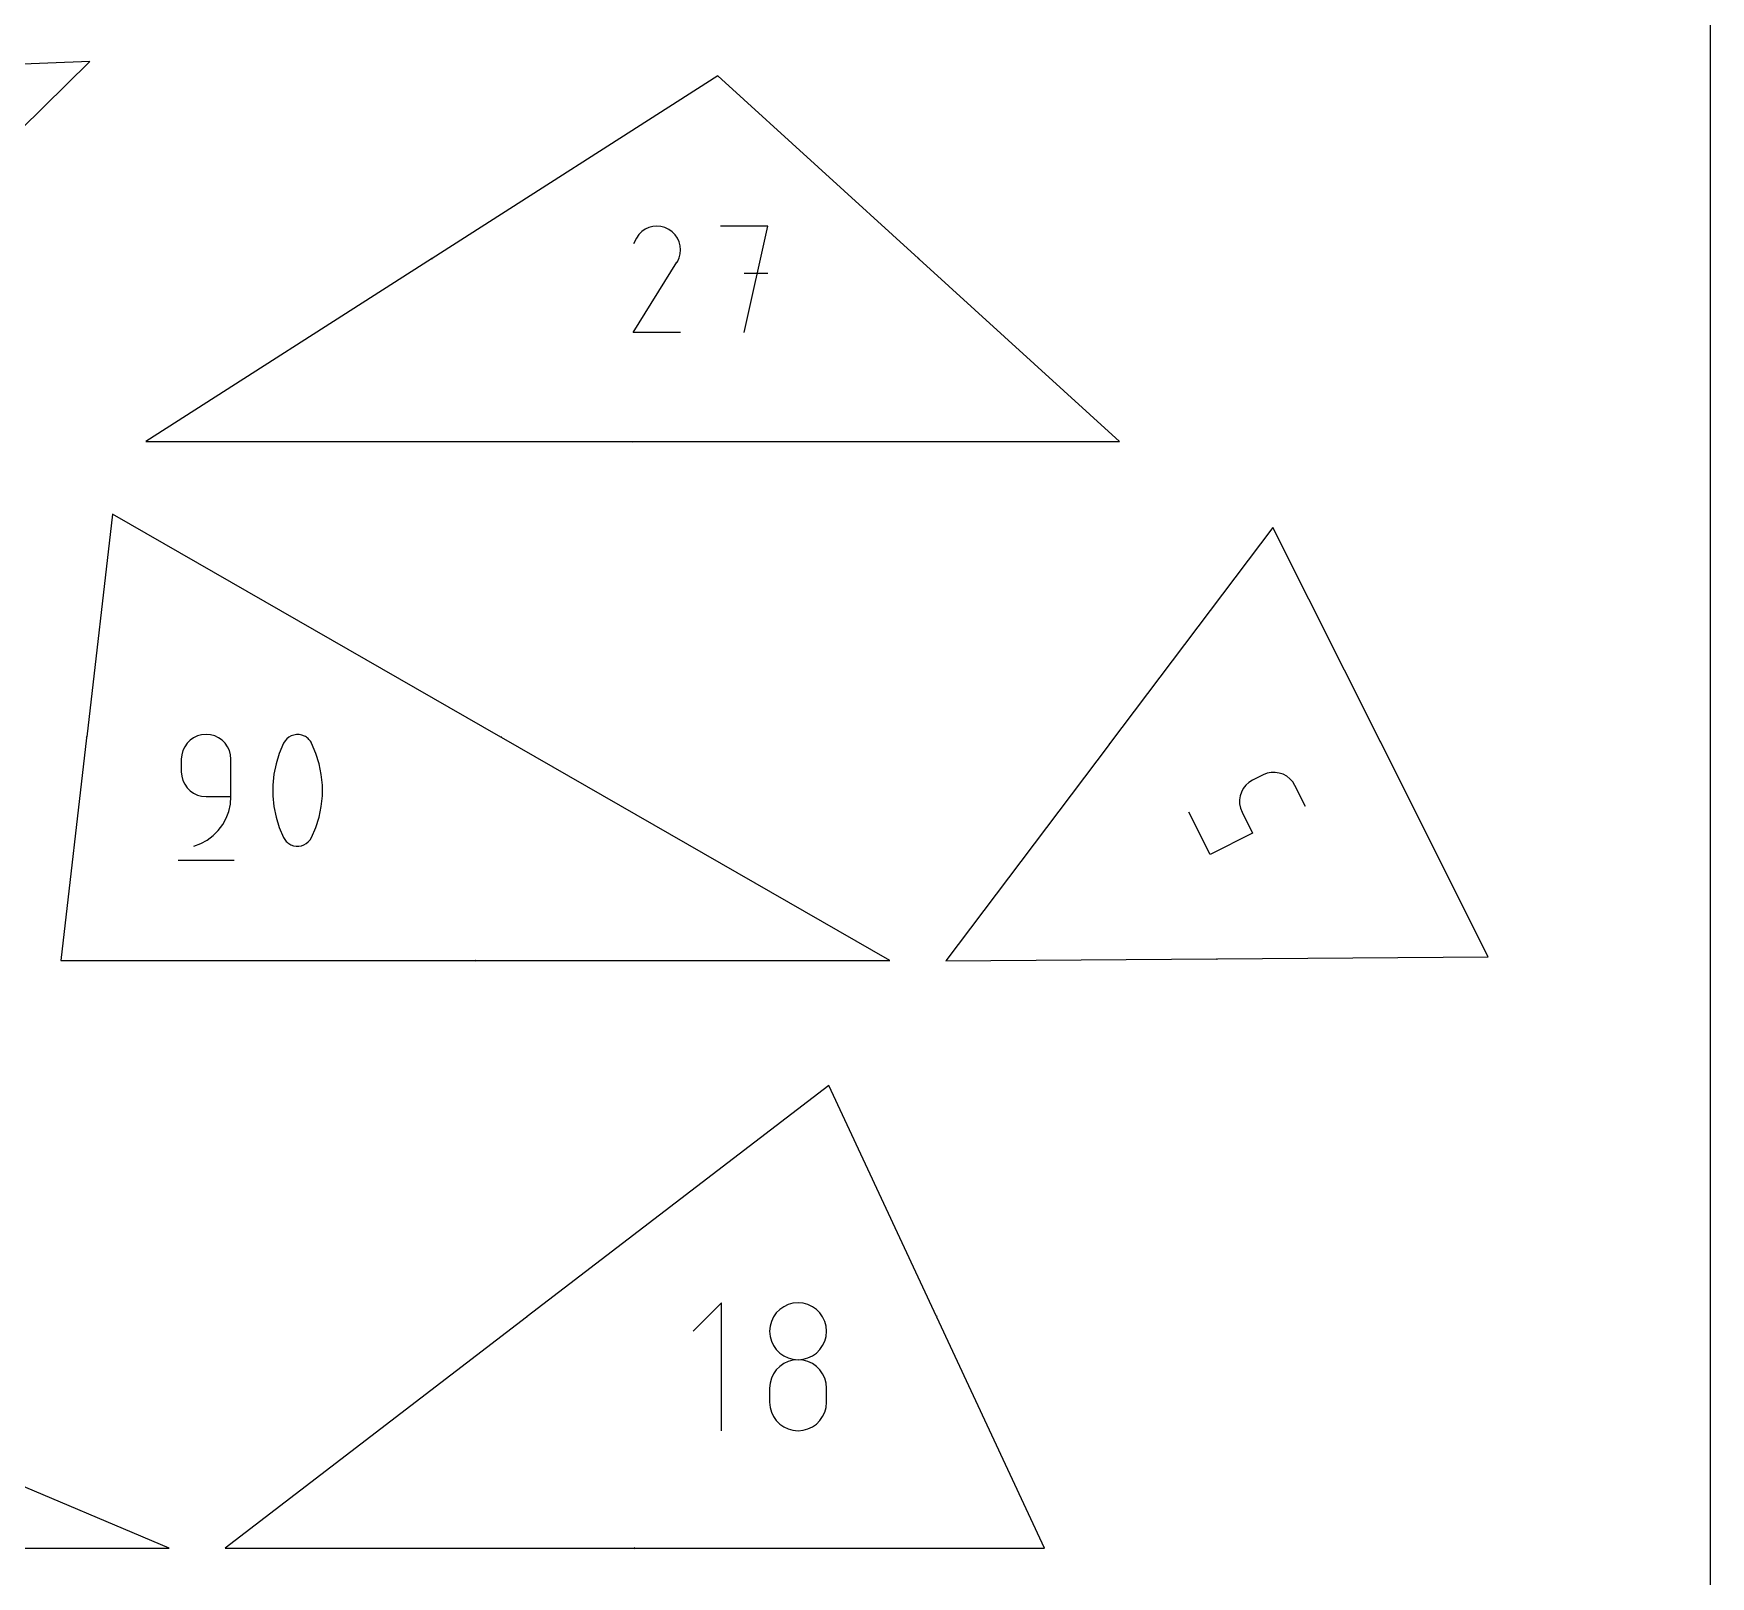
# Model space of a CAD drawing. Extents: x 0 to 200, y 0 to 297.
# Drawn here: x 104.9 to 200, y 134.1 to 221.6 of the extents above; entities that cross this region are included whole.
import ezdxf

# ---------------------------------------------------------------- set-up
doc = ezdxf.new("R2010")
doc.units = 0

msp = doc.modelspace()

# ---------------------------------------------------------------- linework, layer by layer
at = {"layer": 'annotation', "color": 1}
for p, q in [((139.248675, 210.209436), (139.109032, 210.011421)), ((139.416214, 210.374733), (139.248675, 210.209436)), ((139.606555, 210.505987), (139.416214, 210.374733)), ((139.814603, 210.601876), (139.606555, 210.505987)), ((140.035261, 210.661075), (139.814603, 210.601876)), ((140.263435, 210.682261), (140.035261, 210.661075)), ((140.494029, 210.66411), (140.263435, 210.682261)), ((140.721948, 210.605298), (140.494029, 210.66411)), ((140.942095, 210.504502), (140.721948, 210.605298)), ((141.138994, 210.364685), (140.942095, 210.504502)), ((140.942095, 210.504502), (140.942095, 210.504502)), ((141.303622, 210.196906), (141.138994, 210.364685)), ((141.434517, 210.006306), (141.303622, 210.196906)), ((146.55574, 210.682408), (143.872368, 210.682408)), ((145.214243, 204.648133), (146.55574, 210.682408)), ((139.109032, 210.011421), (138.933067, 209.673871)), ((141.530214, 209.798028), (141.434517, 210.006306)), ((141.58925, 209.577213), (141.530214, 209.798028)), ((141.61016, 209.349005), (141.58925, 209.577213)), ((141.591481, 209.118545), (141.61016, 209.349005)), ((127.504178, 208.841096), (127.499659, 208.838208)), ((127.508413, 208.829491), (127.504178, 208.841096)), ((127.50707, 208.836571), (127.504811, 208.835128)), ((127.507989, 208.843531), (127.512501, 208.846415)), ((127.51088, 208.839007), (127.507989, 208.843531)), ((127.513137, 208.840449), (127.51088, 208.839007)), ((127.513565, 208.840671), (127.513137, 208.840449)), ((127.514013, 208.840811), (127.513565, 208.840671)), ((127.514471, 208.840869), (127.514013, 208.840811)), ((127.514928, 208.840848), (127.514471, 208.840869)), ((127.514482, 208.83337), (127.516739, 208.834812)), ((127.515373, 208.840751), (127.514928, 208.840848)), ((127.515797, 208.840579), (127.515373, 208.840751)), ((127.516189, 208.840334), (127.515797, 208.840579)), ((127.516537, 208.84002), (127.516189, 208.840334)), ((127.516833, 208.839637), (127.516537, 208.84002)), ((127.516739, 208.834812), (127.51712, 208.835108)), ((127.516739, 208.834812), (127.516739, 208.834812)), ((127.517551, 208.838513), (127.516833, 208.839637)), ((127.516833, 208.839637), (127.516833, 208.839637)), ((127.51712, 208.835108), (127.517435, 208.835456)), ((127.517435, 208.835456), (127.517679, 208.835848)), ((127.517774, 208.838084), (127.517551, 208.838513)), ((127.517679, 208.835848), (127.517852, 208.836272)), ((127.517914, 208.837635), (127.517774, 208.838084)), ((127.517852, 208.836272), (127.51795, 208.836719)), ((127.517971, 208.837176), (127.517914, 208.837635)), ((127.51795, 208.836719), (127.517971, 208.837176)), ((138.929283, 204.648084), (141.405659, 208.634732)), ((141.405659, 208.634732), (141.408619, 208.638395)), ((141.405659, 208.634732), (141.405659, 208.634732)), ((141.408619, 208.638395), (141.411458, 208.642089)), ((141.411458, 208.642089), (141.414195, 208.645846)), ((141.414195, 208.645846), (141.416847, 208.649696)), ((141.416847, 208.649696), (141.419433, 208.653671)), ((141.419433, 208.653671), (141.421973, 208.657801)), ((141.421973, 208.657801), (141.424485, 208.662119)), ((141.424485, 208.662119), (141.426988, 208.666654)), ((141.426988, 208.666654), (141.4295, 208.671438)), ((141.4295, 208.671438), (141.531749, 208.890976)), ((141.4295, 208.671438), (141.4295, 208.671438)), ((141.531749, 208.890976), (141.591481, 209.118545)), ((155.098567, 208.837013), (155.103028, 208.832952)), ((155.100996, 208.838638), (155.100939, 208.838183)), ((155.100939, 208.838183), (155.100961, 208.837726)), ((155.100961, 208.837726), (155.101059, 208.837279)), ((155.10113, 208.83908), (155.100996, 208.838638)), ((155.101059, 208.837279), (155.101234, 208.836851)), ((155.101343, 208.8395), (155.10113, 208.83908)), ((155.101234, 208.836851), (155.101485, 208.836454)), ((155.101636, 208.839885), (155.101343, 208.8395)), ((155.101485, 208.836454), (155.101811, 208.836099)), ((155.104335, 208.842851), (155.101636, 208.839885)), ((155.101636, 208.839885), (155.101636, 208.839885)), ((155.101811, 208.836099), (155.101811, 208.836099)), ((155.101811, 208.836099), (155.102197, 208.835806)), ((155.102197, 208.835806), (155.102616, 208.835593)), ((155.102616, 208.835593), (155.103058, 208.835459)), ((155.103058, 208.835459), (155.103513, 208.835403)), ((155.103513, 208.835403), (155.103969, 208.835425)), ((155.103969, 208.835425), (155.104417, 208.835524)), ((155.104928, 208.843414), (155.104335, 208.842851)), ((155.106316, 208.841047), (155.104335, 208.842851)), ((155.104417, 208.835524), (155.104844, 208.835699)), ((155.104844, 208.835699), (155.105242, 208.835951)), ((155.105583, 208.843876), (155.104928, 208.843414)), ((155.105242, 208.835951), (155.105598, 208.836279)), ((155.106289, 208.844237), (155.105583, 208.843876)), ((155.105598, 208.836279), (155.106496, 208.837266)), ((155.105875, 208.830361), (155.110336, 208.8263)), ((155.107034, 208.844492), (155.106289, 208.844237)), ((155.106643, 208.840691), (155.106316, 208.841047)), ((155.106496, 208.837266), (155.106789, 208.837651)), ((155.106496, 208.837266), (155.106496, 208.837266)), ((155.106895, 208.840294), (155.106643, 208.840691)), ((155.106789, 208.837651), (155.107002, 208.83807)), ((155.107071, 208.839867), (155.106895, 208.840294)), ((155.107002, 208.83807), (155.107136, 208.838511)), ((155.107806, 208.84464), (155.107034, 208.844492)), ((155.10717, 208.839421), (155.107071, 208.839867)), ((155.107136, 208.838511), (155.107192, 208.838965)), ((155.107192, 208.838965), (155.10717, 208.839421)), ((155.108594, 208.844679), (155.107806, 208.84464)), ((155.108303, 208.831986), (155.108247, 208.831531)), ((155.108247, 208.831531), (155.108268, 208.831074)), ((155.108268, 208.831074), (155.108367, 208.830627)), ((155.108438, 208.832428), (155.108303, 208.831986)), ((155.108367, 208.830627), (155.108542, 208.830199)), ((155.108651, 208.832848), (155.108438, 208.832428)), ((155.108542, 208.830199), (155.108793, 208.829802)), ((155.109384, 208.844606), (155.108594, 208.844679)), ((155.108944, 208.833233), (155.108651, 208.832848)), ((155.108793, 208.829802), (155.109119, 208.829447)), ((155.111643, 208.836199), (155.108944, 208.833233)), ((155.108944, 208.833233), (155.108944, 208.833233)), ((155.109119, 208.829447), (155.109119, 208.829447)), ((155.109119, 208.829447), (155.109505, 208.829154)), ((155.110166, 208.844418), (155.109384, 208.844606)), ((155.109505, 208.829154), (155.109924, 208.828941)), ((155.109924, 208.828941), (155.110366, 208.828807)), ((155.110927, 208.844115), (155.110166, 208.844418)), ((155.110366, 208.828807), (155.110821, 208.828751)), ((155.110821, 208.828751), (155.111277, 208.828773)), ((155.110927, 208.844115), (155.110927, 208.844115)), ((155.111277, 208.828773), (155.111725, 208.828872)), ((155.112235, 208.836762), (155.111643, 208.836199)), ((155.113624, 208.834395), (155.111643, 208.836199)), ((155.111725, 208.828872), (155.112152, 208.829047)), ((155.112152, 208.829047), (155.11255, 208.829299)), ((155.112891, 208.837224), (155.112235, 208.836762)), ((155.11255, 208.829299), (155.112906, 208.829627)), ((155.113597, 208.837585), (155.112891, 208.837224)), ((155.112906, 208.829627), (155.113804, 208.830614)), ((155.114342, 208.83784), (155.113597, 208.837585)), ((155.113951, 208.834039), (155.113624, 208.834395)), ((155.113804, 208.830614), (155.114097, 208.830999)), ((155.113804, 208.830614), (155.113804, 208.830614)), ((155.114203, 208.833642), (155.113951, 208.834039)), ((155.114097, 208.830999), (155.11431, 208.831418)), ((155.114379, 208.833215), (155.114203, 208.833642)), ((155.11431, 208.831418), (155.114444, 208.831859)), ((155.115114, 208.837988), (155.114342, 208.83784)), ((155.114478, 208.832769), (155.114379, 208.833215)), ((155.114444, 208.831859), (155.1145, 208.832313)), ((155.1145, 208.832313), (155.114478, 208.832769)), ((155.115901, 208.838027), (155.115114, 208.837988)), ((155.116692, 208.837954), (155.115901, 208.838027)), ((155.117474, 208.837766), (155.116692, 208.837954)), ((155.118235, 208.837463), (155.117474, 208.837766)), ((155.118235, 208.837463), (155.118235, 208.837463)), ((146.55574, 207.995252), (145.214243, 207.995252)), ((141.609249, 204.648084), (138.929283, 204.648084)), ((138.886514, 198.477356), (138.892671, 198.477356)), ((138.88836, 198.47982), (138.88836, 198.474896)), ((138.892671, 198.477356), (138.890212, 198.468733)), ((138.896862, 198.471606), (138.896827, 198.471183)), ((138.896827, 198.471183), (138.896866, 198.470764)), ((138.896829, 198.479821), (138.901753, 198.479821)), ((138.896972, 198.472025), (138.896862, 198.471606)), ((138.896866, 198.470764), (138.896974, 198.470358)), ((138.897159, 198.472428), (138.896972, 198.472025)), ((138.896974, 198.470358), (138.89715, 198.469975)), ((138.89715, 198.469975), (138.897391, 198.469625)), ((138.897164, 198.472437), (138.897159, 198.472428)), ((138.897159, 198.472428), (138.897159, 198.472428)), ((138.897169, 198.472445), (138.897164, 198.472437)), ((138.897173, 198.472453), (138.897169, 198.472445)), ((138.897178, 198.472461), (138.897173, 198.472453)), ((138.897183, 198.472468), (138.897178, 198.472461)), ((138.897188, 198.472475), (138.897183, 198.472468)), ((138.897193, 198.472482), (138.897188, 198.472475)), ((138.897198, 198.472489), (138.897193, 198.472482)), ((138.897203, 198.472495), (138.897198, 198.472489)), ((138.901753, 198.479821), (138.897203, 198.472495)), ((138.897203, 198.472495), (138.897203, 198.472495)), ((138.897391, 198.469625), (138.897693, 198.469317)), ((138.897693, 198.469317), (138.898055, 198.46906)), ((138.898055, 198.46906), (138.898055, 198.46906)), ((138.898055, 198.46906), (138.89846, 198.468875)), ((138.89846, 198.468875), (138.898878, 198.468767)), ((138.898878, 198.468767), (138.899302, 198.468733)), ((138.899302, 198.468733), (138.899721, 198.468772)), ((138.899721, 198.468772), (138.900127, 198.468881)), ((138.900127, 198.468881), (138.900509, 198.469057)), ((138.900509, 198.469057), (138.900859, 198.469298)), ((138.900859, 198.469298), (138.901167, 198.469602)), ((138.901167, 198.469602), (138.901423, 198.469966)), ((138.901423, 198.469966), (138.901746, 198.470586)), ((107.929643, 181.704041), (107.929643, 181.704041)), ((107.929643, 181.704041), (107.929841, 181.703245)), ((107.929841, 181.703245), (107.930145, 181.702501)), ((107.930145, 181.702501), (107.930547, 181.701817)), ((107.930547, 181.701817), (107.931038, 181.7012)), ((107.930778, 181.713857), (107.930778, 181.713857)), ((107.930778, 181.713857), (107.930975, 181.713062)), ((107.930975, 181.713062), (107.93128, 181.712318)), ((107.931038, 181.7012), (107.931609, 181.70066)), ((107.93128, 181.712318), (107.931682, 181.711633)), ((107.931609, 181.70066), (107.932251, 181.700204)), ((107.931682, 181.711633), (107.932173, 181.711017)), ((107.932173, 181.711017), (107.932744, 181.710476)), ((107.932251, 181.700204), (107.932956, 181.699841)), ((107.932744, 181.710476), (107.933386, 181.71002)), ((107.932956, 181.699841), (107.933714, 181.699579)), ((107.933386, 181.71002), (107.934091, 181.709657)), ((107.933714, 181.699579), (107.934518, 181.699426)), ((107.934091, 181.709657), (107.934849, 181.709395)), ((107.934825, 181.702087), (107.934518, 181.699426)), ((107.934518, 181.699426), (107.938501, 181.698966)), ((107.934923, 181.702561), (107.934825, 181.702087)), ((107.934849, 181.709395), (107.935652, 181.709243)), ((107.935099, 181.702997), (107.934923, 181.702561)), ((107.935343, 181.703389), (107.935099, 181.702997)), ((107.935648, 181.70373), (107.935343, 181.703389)), ((107.936005, 181.704014), (107.935648, 181.70373)), ((107.93596, 181.711904), (107.935652, 181.709243)), ((107.935652, 181.709243), (107.939636, 181.708782)), ((107.936058, 181.712378), (107.93596, 181.711904)), ((107.936406, 181.704234), (107.936005, 181.704014)), ((107.936233, 181.712814), (107.936058, 181.712378)), ((107.936478, 181.713206), (107.936233, 181.712814)), ((107.936843, 181.704382), (107.936406, 181.704234)), ((107.936782, 181.713547), (107.936478, 181.713206)), ((107.937139, 181.713831), (107.936782, 181.713547)), ((107.937307, 181.704454), (107.936843, 181.704382)), ((107.937541, 181.71405), (107.937139, 181.713831)), ((107.93779, 181.704441), (107.937307, 181.704454)), ((107.937977, 181.714199), (107.937541, 181.71405)), ((107.939116, 181.704288), (107.93779, 181.704441)), ((107.93779, 181.704441), (107.93779, 181.704441)), ((107.938442, 181.714271), (107.937977, 181.714199)), ((107.938925, 181.714258), (107.938442, 181.714271)), ((107.938501, 181.698966), (107.938501, 181.698966)), ((107.938501, 181.698966), (107.938985, 181.698953)), ((107.940251, 181.714105), (107.938925, 181.714258)), ((107.938925, 181.714258), (107.938925, 181.714258)), ((107.938985, 181.698953), (107.93945, 181.699025)), ((107.93959, 181.70419), (107.939116, 181.704288)), ((107.93945, 181.699025), (107.939887, 181.699174)), ((107.940026, 181.704014), (107.93959, 181.70419)), ((107.939636, 181.708782), (107.939636, 181.708782)), ((107.939636, 181.708782), (107.940119, 181.70877)), ((107.939887, 181.699174), (107.94029, 181.699394)), ((107.940419, 181.70377), (107.940026, 181.704014)), ((107.940119, 181.70877), (107.940584, 181.708842)), ((107.940725, 181.714007), (107.940251, 181.714105)), ((107.94029, 181.699394), (107.940648, 181.699678)), ((107.94076, 181.703464), (107.940419, 181.70377)), ((107.940584, 181.708842), (107.941022, 181.708991)), ((107.940648, 181.699678), (107.940954, 181.700019)), ((107.941161, 181.713831), (107.940725, 181.714007)), ((107.941044, 181.703106), (107.94076, 181.703464)), ((107.940954, 181.700019), (107.941199, 181.700411)), ((107.941022, 181.708991), (107.941424, 181.709211)), ((107.941264, 181.702705), (107.941044, 181.703106)), ((107.941553, 181.713586), (107.941161, 181.713831)), ((107.941199, 181.700411), (107.941375, 181.700846)), ((107.941413, 181.702267), (107.941264, 181.702705)), ((107.941375, 181.700846), (107.941473, 181.701319)), ((107.941485, 181.701803), (107.941413, 181.702267)), ((107.941424, 181.709211), (107.941783, 181.709495)), ((107.941473, 181.701319), (107.941485, 181.701803)), ((107.941473, 181.701319), (107.941473, 181.701319)), ((107.941895, 181.713281), (107.941553, 181.713586)), ((107.941783, 181.709495), (107.942089, 181.709836)), ((107.942179, 181.712923), (107.941895, 181.713281)), ((107.942089, 181.709836), (107.942334, 181.710227)), ((107.942399, 181.712521), (107.942179, 181.712923)), ((107.942334, 181.710227), (107.942509, 181.710663)), ((107.942548, 181.712084), (107.942399, 181.712521)), ((107.942509, 181.710663), (107.942608, 181.711136)), ((107.94262, 181.711619), (107.942548, 181.712084)), ((107.942608, 181.711136), (107.94262, 181.711619)), ((107.942608, 181.711136), (107.942608, 181.711136)), ((107.942625, 181.698151), (107.943317, 181.704143)), ((107.943759, 181.707968), (107.944452, 181.71396)), ((113.999274, 181.676746), (113.802728, 181.537589)), ((114.218547, 181.78109), (113.999274, 181.676746)), ((114.456535, 181.846627), (114.218547, 181.78109)), ((114.709225, 181.869361), (114.456535, 181.846627)), ((114.96244, 181.846627), (114.709225, 181.869361)), ((114.709225, 181.869361), (114.709225, 181.869361)), ((115.200706, 181.78109), (114.96244, 181.846627)), ((115.42006, 181.676746), (115.200706, 181.78109)), ((115.61654, 181.537589), (115.42006, 181.676746)), ((119.286983, 181.619409), (119.184984, 181.503426)), ((119.405759, 181.71415), (119.286983, 181.619409)), ((119.537935, 181.786527), (119.405759, 181.71415)), ((119.680135, 181.835418), (119.537935, 181.786527)), ((119.828981, 181.859701), (119.680135, 181.835418)), ((119.981097, 181.858252), (119.828981, 181.859701)), ((120.133104, 181.82995), (119.981097, 181.858252)), ((120.281627, 181.773672), (120.133104, 181.82995)), ((120.338483, 181.743794), (120.281627, 181.773672)), ((120.281627, 181.773672), (120.281627, 181.773672)), ((120.393043, 181.709476), (120.338483, 181.743794)), ((120.44504, 181.670988), (120.393043, 181.709476)), ((120.49421, 181.628603), (120.44504, 181.670988)), ((120.540287, 181.582592), (120.49421, 181.628603)), ((131.428503, 181.705486), (131.430826, 181.704152)), ((131.430826, 181.704152), (131.430826, 181.704152)), ((131.430826, 181.704152), (131.431265, 181.70395)), ((131.431265, 181.70395), (131.431719, 181.703832)), ((131.431719, 181.703832), (131.43218, 181.703797)), ((131.431835, 181.711289), (131.434511, 181.715948)), ((131.434159, 181.709955), (131.431835, 181.711289)), ((131.43218, 181.703797), (131.432636, 181.70384)), ((131.432636, 181.70384), (131.433077, 181.70396)), ((131.433077, 181.70396), (131.433493, 181.704152)), ((131.433493, 181.704152), (131.433873, 181.704416)), ((131.433873, 181.704416), (131.434207, 181.704747)), ((131.434554, 181.709678), (131.434159, 181.709955)), ((131.434207, 181.704747), (131.434485, 181.705144)), ((131.434485, 181.705144), (131.43515, 181.706301)), ((131.434511, 181.715948), (131.439157, 181.71328)), ((131.434885, 181.709345), (131.434554, 181.709678)), ((131.435149, 181.708966), (131.434885, 181.709345)), ((131.435342, 181.708551), (131.435149, 181.708966)), ((131.43515, 181.706301), (131.435352, 181.70674)), ((131.43515, 181.706301), (131.43515, 181.706301)), ((131.435462, 181.708111), (131.435342, 181.708551)), ((131.435352, 181.70674), (131.43547, 181.707195)), ((131.435505, 181.707655), (131.435462, 181.708111)), ((131.43547, 181.707195), (131.435505, 181.707655)), ((131.436031, 181.699424), (131.441262, 181.69642)), ((131.438088, 181.701996), (131.438052, 181.701535)), ((131.438052, 181.701535), (131.438095, 181.701078)), ((131.438206, 181.702451), (131.438088, 181.701996)), ((131.438095, 181.701078), (131.438214, 181.700637)), ((131.438408, 181.702891), (131.438206, 181.702451)), ((131.438214, 181.700637), (131.438407, 181.700221)), ((131.438407, 181.700221), (131.43867, 181.699841)), ((131.440405, 181.706368), (131.438408, 181.702891)), ((131.438408, 181.702891), (131.438408, 181.702891)), ((131.43867, 181.699841), (131.439, 181.699508)), ((131.439, 181.699508), (131.439396, 181.699231)), ((131.439396, 181.699231), (131.439396, 181.699231)), ((131.439396, 181.699231), (131.439835, 181.699028)), ((131.439835, 181.699028), (131.44029, 181.698911)), ((131.44029, 181.698911), (131.440751, 181.698875)), ((131.440862, 181.707046), (131.440405, 181.706368)), ((131.442728, 181.705034), (131.440405, 181.706368)), ((131.440751, 181.698875), (131.441207, 181.698918)), ((131.441403, 181.707639), (131.440862, 181.707046)), ((131.441207, 181.698918), (131.441648, 181.699038)), ((131.442015, 181.708143), (131.441403, 181.707639)), ((131.441648, 181.699038), (131.442064, 181.699231)), ((131.442687, 181.708553), (131.442015, 181.708143)), ((131.442064, 181.699231), (131.442443, 181.699495)), ((131.442443, 181.699495), (131.442777, 181.699826)), ((131.443409, 181.708864), (131.442687, 181.708553)), ((131.443125, 181.704757), (131.442728, 181.705034)), ((131.442777, 181.699826), (131.443055, 181.700223)), ((131.443055, 181.700223), (131.443719, 181.70138)), ((131.443456, 181.704423), (131.443125, 181.704757)), ((131.44417, 181.709071), (131.443409, 181.708864)), ((131.44372, 181.704044), (131.443456, 181.704423)), ((131.443719, 181.70138), (131.443922, 181.701819)), ((131.443719, 181.70138), (131.443719, 181.70138)), ((131.443913, 181.703629), (131.44372, 181.704044)), ((131.444032, 181.703189), (131.443913, 181.703629)), ((131.443922, 181.701819), (131.444039, 181.702274)), ((131.444075, 181.702734), (131.444032, 181.703189)), ((131.444039, 181.702274), (131.444075, 181.702734)), ((131.444957, 181.70917), (131.44417, 181.709071)), ((131.445761, 181.709155), (131.444957, 181.70917)), ((131.44657, 181.709023), (131.445761, 181.709155)), ((131.44657, 181.709023), (131.44657, 181.709023)), ((113.324055, 180.712755), (113.301325, 180.459472)), ((113.389573, 180.951203), (113.324055, 180.712755)), ((113.493866, 181.170822), (113.389573, 180.951203)), ((113.632922, 181.367616), (113.493866, 181.170822)), ((113.802728, 181.537589), (113.632922, 181.367616)), ((115.786184, 181.367616), (115.61654, 181.537589)), ((115.925027, 181.170822), (115.786184, 181.367616)), ((116.029107, 180.951203), (115.925027, 181.170822)), ((116.094461, 180.712755), (116.029107, 180.951203)), ((116.117126, 180.459472), (116.094461, 180.712755)), ((118.860104, 180.795798), (118.677827, 180.207697)), ((119.103141, 181.367325), (118.860104, 180.795798)), ((119.184984, 181.503426), (119.103141, 181.367325)), ((119.103141, 181.367325), (119.103141, 181.367325)), ((120.583007, 181.533227), (120.540287, 181.582592)), ((120.622105, 181.480779), (120.583007, 181.533227)), ((120.657314, 181.425521), (120.622105, 181.480779)), ((120.688371, 181.367722), (120.657314, 181.425521)), ((120.932586, 180.795018), (120.688371, 181.367722)), ((120.688371, 181.367722), (120.688371, 181.367722)), ((121.115747, 180.206033), (120.932586, 180.795018)), ((165.91246, 181.314574), (165.915691, 181.318858)), ((165.916756, 181.311334), (165.91246, 181.314574)), ((165.918371, 181.313476), (165.916756, 181.311334)), ((165.918696, 181.313835), (165.918371, 181.313476)), ((165.919068, 181.314122), (165.918696, 181.313835)), ((165.919478, 181.314337), (165.919068, 181.314122)), ((165.919914, 181.314477), (165.919478, 181.314337)), ((165.919742, 181.323968), (165.9197, 181.323684)), ((165.9197, 181.323684), (165.919708, 181.323394)), ((165.919708, 181.323394), (165.919768, 181.323106)), ((165.919831, 181.32424), (165.919742, 181.323968)), ((165.919768, 181.323106), (165.919881, 181.322825)), ((165.919965, 181.324495), (165.919831, 181.32424)), ((165.919881, 181.322825), (165.919881, 181.322825)), ((165.919881, 181.322825), (165.920472, 181.3218)), ((165.920367, 181.314541), (165.919914, 181.314477)), ((165.920141, 181.324724), (165.919965, 181.324495)), ((165.920359, 181.324923), (165.920141, 181.324724)), ((165.920615, 181.325085), (165.920359, 181.324923)), ((165.920825, 181.314527), (165.920367, 181.314541)), ((165.920472, 181.3218), (165.921157, 181.320847)), ((165.920726, 181.325137), (165.920615, 181.325085)), ((165.920615, 181.325085), (165.920615, 181.325085)), ((165.920841, 181.32518), (165.920726, 181.325137)), ((165.921278, 181.314435), (165.920825, 181.314527)), ((165.920959, 181.325215), (165.920841, 181.32518)), ((165.92108, 181.325242), (165.920959, 181.325215)), ((165.921203, 181.325259), (165.92108, 181.325242)), ((165.921157, 181.320847), (165.921931, 181.319974)), ((165.921327, 181.325267), (165.921203, 181.325259)), ((165.921715, 181.314261), (165.921278, 181.314435)), ((165.921451, 181.325267), (165.921327, 181.325267)), ((165.921576, 181.325257), (165.921451, 181.325267)), ((165.921699, 181.325238), (165.921576, 181.325257)), ((165.922851, 181.324952), (165.921699, 181.325238)), ((165.921699, 181.325238), (165.921699, 181.325238)), ((165.922126, 181.314005), (165.921715, 181.314261)), ((165.921931, 181.319974), (165.922785, 181.319185)), ((165.922107, 181.307298), (165.923722, 181.309441)), ((165.923193, 181.3132), (165.922126, 181.314005)), ((165.922126, 181.314005), (165.922126, 181.314005)), ((165.922785, 181.319185), (165.923713, 181.318485)), ((165.923957, 181.324555), (165.922851, 181.324952)), ((165.923553, 181.312875), (165.923193, 181.3132)), ((165.92384, 181.312502), (165.923553, 181.312875)), ((165.923713, 181.318485), (165.924707, 181.31788)), ((165.923722, 181.309441), (165.923978, 181.309851)), ((165.923722, 181.309441), (165.923722, 181.309441)), ((165.924055, 181.312091), (165.92384, 181.312502)), ((165.925011, 181.324052), (165.923957, 181.324555)), ((165.923978, 181.309851), (165.924151, 181.310289)), ((165.924194, 181.311654), (165.924055, 181.312091)), ((165.924151, 181.310289), (165.924244, 181.310742)), ((165.924258, 181.311201), (165.924194, 181.311654)), ((165.924244, 181.310742), (165.924258, 181.311201)), ((165.924707, 181.31788), (165.92576, 181.317376)), ((165.926006, 181.323447), (165.925011, 181.324052)), ((165.92576, 181.317376), (165.926866, 181.316977)), ((165.926933, 181.322748), (165.926006, 181.323447)), ((165.926866, 181.316977), (165.928016, 181.31669)), ((165.927787, 181.321958), (165.926933, 181.322748)), ((165.92856, 181.321084), (165.927787, 181.321958)), ((165.928016, 181.31669), (165.928016, 181.31669)), ((165.928016, 181.31669), (165.928139, 181.316671)), ((165.928139, 181.316671), (165.928263, 181.316661)), ((165.928263, 181.316661), (165.928387, 181.31666)), ((165.928387, 181.31666), (165.92851, 181.316668)), ((165.92851, 181.316668), (165.928633, 181.316686)), ((165.929245, 181.32013), (165.92856, 181.321084)), ((165.928633, 181.316686), (165.928755, 181.316712)), ((165.928755, 181.316712), (165.928875, 181.316748)), ((165.928875, 181.316748), (165.928992, 181.316793)), ((165.928992, 181.316793), (165.929108, 181.316846)), ((165.929108, 181.316846), (165.929361, 181.317007)), ((165.929108, 181.316846), (165.929108, 181.316846)), ((165.929835, 181.319102), (165.929245, 181.32013)), ((165.929361, 181.317007), (165.929576, 181.317206)), ((165.929576, 181.317206), (165.929751, 181.317435)), ((165.929751, 181.317435), (165.929883, 181.317689)), ((165.929947, 181.318822), (165.929835, 181.319102)), ((165.929835, 181.319102), (165.929835, 181.319102)), ((165.929883, 181.317689), (165.929971, 181.317962)), ((165.930005, 181.318535), (165.929947, 181.318822)), ((165.929971, 181.317962), (165.930013, 181.318246)), ((165.930013, 181.318246), (165.930005, 181.318535)), ((181.286818, 181.433703), (181.2988, 181.43671)), ((181.290046, 181.427263), (181.291246, 181.42487)), ((181.291246, 181.42487), (181.291246, 181.42487)), ((181.291246, 181.42487), (181.2915, 181.424458)), ((181.2915, 181.424458), (181.291815, 181.424109)), ((181.291815, 181.424109), (181.292179, 181.423825)), ((181.292179, 181.423825), (181.292583, 181.423609)), ((181.292583, 181.423609), (181.293016, 181.423465)), ((181.293999, 181.434303), (181.292798, 181.4367)), ((181.293016, 181.423465), (181.293468, 181.423396)), ((181.293468, 181.423396), (181.293929, 181.423406)), ((181.293929, 181.423406), (181.294388, 181.423497)), ((181.294388, 181.423497), (181.294836, 181.423674)), ((181.294836, 181.423674), (181.296035, 181.424274)), ((181.296035, 181.424274), (181.296444, 181.424528)), ((181.296035, 181.424274), (181.296035, 181.424274)), ((181.2988, 181.43671), (181.296397, 181.441503)), ((181.296444, 181.424528), (181.296793, 181.424841)), ((181.297226, 181.427867), (181.296625, 181.429065)), ((181.296625, 181.429065), (181.297226, 181.427867)), ((181.296793, 181.424841), (181.297076, 181.425205)), ((181.297076, 181.425205), (181.297292, 181.425608)), ((181.297403, 181.427417), (181.297226, 181.427867)), ((181.297226, 181.427867), (181.297226, 181.427867)), ((181.297226, 181.427867), (181.29748, 181.427455)), ((181.297292, 181.425608), (181.297436, 181.426041)), ((181.297495, 181.426956), (181.297403, 181.427417)), ((181.297436, 181.426041), (181.297504, 181.426494)), ((181.29748, 181.427455), (181.297795, 181.427106)), ((181.297504, 181.426494), (181.297495, 181.426956)), ((181.297795, 181.427106), (181.298159, 181.426822)), ((181.298159, 181.426822), (181.298563, 181.426607)), ((181.298563, 181.426607), (181.298997, 181.426463)), ((181.298997, 181.426463), (181.29945, 181.426395)), ((181.29945, 181.426395), (181.299912, 181.426405)), ((181.299912, 181.426405), (181.300373, 181.426497)), ((181.300373, 181.426497), (181.300823, 181.426674)), ((181.302014, 181.430266), (181.300814, 181.43266)), ((181.300823, 181.426674), (181.301232, 181.426928)), ((181.300823, 181.426674), (181.300823, 181.426674)), ((181.301232, 181.426928), (181.301581, 181.427241)), ((181.301581, 181.427241), (181.301864, 181.427605)), ((181.301864, 181.427605), (181.30208, 181.428008)), ((181.302191, 181.429816), (181.302014, 181.430266)), ((181.30208, 181.428008), (181.302223, 181.428441)), ((181.302283, 181.429355), (181.302191, 181.429816)), ((181.302223, 181.428441), (181.302292, 181.428894)), ((181.302292, 181.428894), (181.302283, 181.429355)), ((113.301325, 180.459472), (113.301325, 179.754528)), ((113.301325, 179.754528), (113.301325, 179.754528)), ((113.301325, 179.754528), (113.324055, 179.501259)), ((116.117126, 178.345036), (116.117126, 180.459472)), ((116.117126, 180.459472), (116.117126, 180.459472)), ((118.677827, 180.207697), (118.556309, 179.60771)), ((121.237854, 179.605457), (121.115747, 180.206033)), ((175.094559, 179.708712), (174.862997, 179.662635)), ((175.326623, 179.713625), (175.094559, 179.708712)), ((175.554067, 179.67909), (175.326623, 179.713625)), ((113.324055, 179.501259), (113.389573, 179.262847)), ((113.389573, 179.262847), (113.493866, 179.043281)), ((113.493866, 179.043281), (113.632922, 178.846549)), ((113.632922, 178.846549), (113.802728, 178.676642)), ((118.556309, 179.60771), (118.49555, 179.000527)), ((118.49555, 179.000527), (118.49555, 178.390838)), ((121.298908, 178.99798), (121.237854, 179.605457)), ((121.298908, 178.38829), (121.298908, 178.99798)), ((173.51427, 178.805363), (173.406285, 178.602756)), ((173.656699, 178.988102), (173.51427, 178.805363)), ((173.831927, 179.145874), (173.656699, 178.988102)), ((174.038314, 179.273581), (173.831927, 179.145874)), ((174.637059, 179.573674), (174.038314, 179.273581)), ((174.038314, 179.273581), (174.038314, 179.273581)), ((174.862997, 179.662635), (174.637059, 179.573674)), ((175.771769, 179.606827), (175.554067, 179.67909)), ((175.974607, 179.498553), (175.771769, 179.606827)), ((176.157459, 179.355986), (175.974607, 179.498553)), ((176.315203, 179.180845), (176.157459, 179.355986)), ((176.442717, 178.974848), (176.315203, 179.180845)), ((177.045114, 177.772945), (176.442717, 178.974848)), ((176.442717, 178.974848), (176.442717, 178.974848)), ((113.802728, 178.676642), (113.999274, 178.537548)), ((113.999274, 178.537548), (114.218547, 178.433257)), ((114.218547, 178.433257), (114.456535, 178.367756)), ((114.456535, 178.367756), (114.709225, 178.345036)), ((114.709225, 178.345036), (116.117126, 178.345036)), ((115.994986, 177.506688), (116.085955, 177.917565)), ((116.085955, 177.917565), (116.117126, 178.345036)), ((118.49555, 178.390838), (118.556309, 177.783331)), ((121.237854, 177.781078), (121.298908, 178.38829)), ((173.334386, 178.385379), (173.300216, 178.15833)), ((173.300216, 178.15833), (173.305417, 177.926706)), ((173.305417, 177.926706), (173.351633, 177.695608)), ((173.406285, 178.602756), (173.334386, 178.385379)), ((115.648934, 176.755386), (115.84804, 177.117572)), ((115.84804, 177.117572), (115.994986, 177.506688)), ((118.556309, 177.783331), (118.677827, 177.182696)), ((118.677827, 177.182696), (118.860104, 176.593623)), ((120.932586, 176.592843), (121.115747, 177.181032)), ((121.115747, 177.181032), (121.237854, 177.781078)), ((171.632647, 175.060202), (170.427853, 177.464008)), ((173.351633, 177.695608), (173.440505, 177.470131)), ((173.440505, 177.470131), (174.042903, 176.268228)), ((114.77685, 175.88207), (115.10952, 176.132467)), ((115.10952, 176.132467), (115.401488, 176.425295)), ((115.401488, 176.425295), (115.648934, 176.755386)), ((118.860104, 176.593623), (119.103141, 176.020801)), ((119.103141, 176.020801), (119.103141, 176.020801)), ((119.103141, 176.020801), (119.134085, 175.963118)), ((119.134085, 175.963118), (119.169035, 175.908134)), ((119.169035, 175.908134), (119.207842, 175.856018)), ((120.60652, 175.885788), (120.688371, 176.021198)), ((120.688371, 176.021198), (120.932586, 176.592843)), ((120.688371, 176.021198), (120.688371, 176.021198)), ((174.042903, 176.268228), (171.632647, 175.060202)), ((114.004679, 175.529235), (114.407297, 175.67927)), ((114.004679, 175.529235), (114.004679, 175.529235)), ((114.407297, 175.67927), (114.77685, 175.88207)), ((119.207842, 175.856018), (119.250361, 175.806935)), ((119.250361, 175.806935), (119.296443, 175.761052)), ((119.296443, 175.761052), (119.345942, 175.718537)), ((119.345942, 175.718537), (119.39871, 175.679555)), ((119.39871, 175.679555), (119.4546, 175.644275)), ((119.4546, 175.644275), (119.513464, 175.612863)), ((119.513464, 175.612863), (119.513464, 175.612863)), ((119.513464, 175.612863), (119.660816, 175.557779)), ((119.660816, 175.557779), (119.811939, 175.530412)), ((119.811939, 175.530412), (119.963414, 175.529647)), ((119.963414, 175.529647), (120.111827, 175.554368)), ((120.111827, 175.554368), (120.25376, 175.603458)), ((120.25376, 175.603458), (120.385798, 175.675802)), ((120.385798, 175.675802), (120.504523, 175.770284)), ((120.504523, 175.770284), (120.60652, 175.885788)), ((113.125387, 174.736719), (116.29545, 174.736719)), ((129.967485, 169.054127), (129.973642, 169.054127)), ((129.969331, 169.056592), (129.969331, 169.051667)), ((129.973642, 169.054127), (129.971183, 169.045503)), ((129.983034, 169.057978), (129.977489, 169.057978)), ((129.97784, 169.05457), (129.9778, 169.054127)), ((129.9778, 169.054127), (129.9778, 169.0529)), ((129.9778, 169.0529), (129.9778, 169.0529)), ((129.9778, 169.0529), (129.97784, 169.052457)), ((129.977954, 169.054987), (129.97784, 169.05457)), ((129.97784, 169.052457), (129.977954, 169.052041)), ((129.978136, 169.055371), (129.977954, 169.054987)), ((129.977954, 169.052041), (129.978136, 169.051658)), ((129.978379, 169.055715), (129.978136, 169.055371)), ((129.978136, 169.051658), (129.978379, 169.051315)), ((129.978676, 169.056012), (129.978379, 169.055715)), ((129.978379, 169.051315), (129.978676, 169.051018)), ((129.97902, 169.056255), (129.978676, 169.056012)), ((129.978676, 169.051018), (129.97902, 169.050776)), ((129.979403, 169.056437), (129.97902, 169.056255)), ((129.97902, 169.050776), (129.979403, 169.050595)), ((129.979026, 169.045503), (129.979732, 169.045768)), ((129.979026, 169.045503), (129.979026, 169.045503)), ((129.97982, 169.056552), (129.979403, 169.056437)), ((129.979403, 169.050595), (129.97982, 169.050481)), ((129.979732, 169.045768), (129.980379, 169.046124)), ((129.980263, 169.056592), (129.97982, 169.056552)), ((129.97982, 169.050481), (129.980263, 169.050441)), ((129.980705, 169.056552), (129.980263, 169.056592)), ((129.980263, 169.056592), (129.980263, 169.056592)), ((129.980263, 169.050441), (129.982725, 169.050441)), ((129.980379, 169.046124), (129.980962, 169.046563)), ((129.981121, 169.056437), (129.980705, 169.056552)), ((129.980962, 169.046563), (129.981473, 169.047077)), ((129.981505, 169.056255), (129.981121, 169.056437)), ((129.981473, 169.047077), (129.981906, 169.047655)), ((129.981848, 169.056012), (129.981505, 169.056255)), ((129.982145, 169.055715), (129.981848, 169.056012)), ((129.981906, 169.047655), (129.982254, 169.04829)), ((129.982388, 169.055371), (129.982145, 169.055715)), ((129.982254, 169.04829), (129.982512, 169.048971)), ((129.982571, 169.054987), (129.982388, 169.055371)), ((129.982512, 169.048971), (129.982671, 169.049692)), ((129.982685, 169.05457), (129.982571, 169.054987)), ((129.982671, 169.049692), (129.982725, 169.050441)), ((129.982725, 169.054127), (129.982685, 169.05457)), ((129.982725, 169.050441), (129.982725, 169.054127)), ((129.982725, 169.054127), (129.982725, 169.054127)), ((172.017059, 169.146586), (172.022414, 169.146626)), ((172.017161, 169.137654), (172.017128, 169.137193)), ((172.017128, 169.137193), (172.017173, 169.136737)), ((172.017277, 169.138109), (172.017161, 169.137654)), ((172.017173, 169.136737), (172.017294, 169.136297)), ((172.017478, 169.138549), (172.017277, 169.138109)), ((172.017294, 169.136297), (172.017488, 169.135882)), ((172.017483, 169.138559), (172.017478, 169.138549)), ((172.017478, 169.138549), (172.017478, 169.138549)), ((172.017488, 169.138568), (172.017483, 169.138559)), ((172.017493, 169.138577), (172.017488, 169.138568)), ((172.017488, 169.135882), (172.017753, 169.135503)), ((172.017498, 169.138585), (172.017493, 169.138577)), ((172.017503, 169.138593), (172.017498, 169.138585)), ((172.017509, 169.138601), (172.017503, 169.138593)), ((172.017514, 169.138608), (172.017509, 169.138601)), ((172.01752, 169.138616), (172.017514, 169.138608)), ((172.017525, 169.138623), (172.01752, 169.138616)), ((172.022414, 169.146626), (172.017525, 169.138623)), ((172.017525, 169.138623), (172.017525, 169.138623)), ((172.017753, 169.135503), (172.018084, 169.135171)), ((172.018084, 169.135171), (172.01848, 169.134894)), ((172.01848, 169.134894), (172.01848, 169.134894)), ((172.01848, 169.134894), (172.018921, 169.134696)), ((172.018921, 169.134696), (172.019377, 169.134582)), ((172.019377, 169.134582), (172.019838, 169.134549)), ((172.019838, 169.134549), (172.020294, 169.134595)), ((172.020294, 169.134595), (172.020734, 169.134716)), ((172.020734, 169.134716), (172.021148, 169.134911)), ((172.021148, 169.134911), (172.021527, 169.135176)), ((172.021527, 169.135176), (172.021859, 169.135509)), ((172.021859, 169.135509), (172.022135, 169.135907)), ((172.022135, 169.135907), (172.022481, 169.136584)), ((172.026987, 169.139972), (172.029667, 169.139992)), ((172.029617, 169.14668), (172.027027, 169.134603)), ((172.027027, 169.134603), (172.032388, 169.134643)), ((143.937798, 149.648671), (142.324664, 148.035082)), ((143.937798, 142.392523), (143.937798, 149.648671)), ((147.457213, 149.419522), (147.232286, 149.260491)), ((147.708185, 149.538824), (147.457213, 149.419522)), ((147.980621, 149.613786), (147.708185, 149.538824)), ((148.269941, 149.639798), (147.980621, 149.613786)), ((148.55926, 149.613786), (148.269941, 149.639798)), ((148.269941, 149.639798), (148.269941, 149.639798)), ((148.831696, 149.538824), (148.55926, 149.613786)), ((149.082668, 149.419522), (148.831696, 149.538824)), ((149.307596, 149.260491), (149.082668, 149.419522)), ((132.891325, 148.855998), (132.890722, 148.851437)), ((132.900226, 148.844382), (132.891325, 148.855998)), ((132.897065, 148.859431), (132.896992, 148.858881)), ((132.896992, 148.858881), (132.897014, 148.858326)), ((132.897014, 148.858326), (132.897131, 148.857777)), ((132.897229, 148.859962), (132.897065, 148.859431)), ((132.897131, 148.857777), (132.897346, 148.857248)), ((132.897485, 148.860461), (132.897229, 148.859962)), ((132.897346, 148.857248), (132.897659, 148.856752)), ((132.897829, 148.860915), (132.897485, 148.860461)), ((132.897659, 148.856752), (132.898649, 148.85546)), ((132.89826, 148.861312), (132.897829, 148.860915)), ((132.898756, 148.861625), (132.89826, 148.861312)), ((132.89826, 148.861312), (132.89826, 148.861312)), ((132.898649, 148.85546), (132.898649, 148.85546)), ((132.898649, 148.85546), (132.899046, 148.855028)), ((132.899284, 148.86184), (132.898756, 148.861625)), ((132.899046, 148.855028), (132.899501, 148.854684)), ((132.899832, 148.861956), (132.899284, 148.86184)), ((132.899501, 148.854684), (132.9, 148.854428)), ((132.900388, 148.861977), (132.899832, 148.861956)), ((132.9, 148.854428), (132.900531, 148.854262)), ((132.900937, 148.861904), (132.900388, 148.861977)), ((132.900531, 148.854262), (132.901081, 148.85419)), ((132.901468, 148.861738), (132.900937, 148.861904)), ((132.901081, 148.85419), (132.901636, 148.854211)), ((132.901967, 148.861482), (132.901468, 148.861738)), ((132.901636, 148.854211), (132.902184, 148.854327)), ((132.902421, 148.861137), (132.901967, 148.861482)), ((132.902184, 148.854327), (132.902712, 148.854541)), ((132.902818, 148.860705), (132.902421, 148.861137)), ((132.902712, 148.854541), (132.903207, 148.854855)), ((132.905787, 148.856831), (132.902818, 148.860705)), ((132.902818, 148.860705), (132.902818, 148.860705)), ((132.903207, 148.854855), (132.905787, 148.856831)), ((132.905371, 148.84602), (132.911179, 148.85047)), ((132.90633, 148.856004), (132.905787, 148.856831)), ((132.905869, 148.848707), (132.906396, 148.849547)), ((132.905869, 148.848707), (132.905869, 148.848707)), ((132.90674, 148.855123), (132.90633, 148.856004)), ((132.906396, 148.849547), (132.906788, 148.850437)), ((132.907017, 148.854204), (132.90674, 148.855123)), ((132.906788, 148.850437), (132.907046, 148.851363)), ((132.90716, 148.853261), (132.907017, 148.854204)), ((132.907046, 148.851363), (132.90717, 148.852309)), ((132.90717, 148.852309), (132.90716, 148.853261)), ((146.684626, 148.319281), (146.658626, 148.030759)), ((146.759573, 148.591126), (146.684626, 148.319281)), ((146.878885, 148.841683), (146.759573, 148.591126)), ((147.037983, 149.066341), (146.878885, 148.841683)), ((147.232286, 149.260491), (147.037983, 149.066341)), ((149.501899, 149.066341), (149.307596, 149.260491)), ((149.660996, 148.841683), (149.501899, 149.066341)), ((149.780309, 148.591126), (149.660996, 148.841683)), ((149.855255, 148.319281), (149.780309, 148.591126)), ((149.881255, 148.030759), (149.855255, 148.319281)), ((156.116364, 148.853714), (156.129627, 148.859898)), ((156.118683, 148.848741), (156.120056, 148.845796)), ((156.120056, 148.845796), (156.120056, 148.845796)), ((156.120056, 148.845796), (156.12035, 148.845289)), ((156.12035, 148.845289), (156.120719, 148.844855)), ((156.120719, 148.844855), (156.121151, 148.844498)), ((156.121151, 148.844498), (156.121634, 148.844223)), ((156.121634, 148.844223), (156.122155, 148.844033)), ((156.122155, 148.844033), (156.122702, 148.843934)), ((156.122702, 148.843934), (156.123263, 148.84393)), ((156.123263, 148.84393), (156.123826, 148.844026)), ((156.123826, 148.844026), (156.124378, 148.844225)), ((156.124378, 148.844225), (156.125845, 148.844909)), ((156.129627, 148.859898), (156.125303, 148.861471)), ((156.125845, 148.844909), (156.126352, 148.845204)), ((156.125845, 148.844909), (156.125845, 148.844909)), ((156.12604, 148.852171), (156.131946, 148.854925)), ((156.127413, 148.849226), (156.12604, 148.852171)), ((156.126352, 148.845204), (156.126787, 148.845573)), ((156.126787, 148.845573), (156.127143, 148.846005)), ((156.127143, 148.846005), (156.127418, 148.846487)), ((156.127612, 148.848675), (156.127413, 148.849226)), ((156.127418, 148.846487), (156.127607, 148.847007)), ((156.127607, 148.847007), (156.127705, 148.847554)), ((156.127708, 148.848114), (156.127612, 148.848675)), ((156.127705, 148.847554), (156.127708, 148.848114)), ((156.131946, 148.854925), (156.134692, 148.849035)), ((146.658626, 148.030759), (146.658626, 148.030759)), ((146.658626, 148.030759), (146.684641, 147.740882)), ((146.684641, 147.740882), (146.759625, 147.467982)), ((146.759625, 147.467982), (146.878986, 147.216633)), ((149.660895, 147.216633), (149.780256, 147.467982)), ((149.780256, 147.467982), (149.85524, 147.740882)), ((149.85524, 147.740882), (149.881255, 148.030759)), ((149.881255, 148.030759), (149.881255, 148.030759)), ((146.878986, 147.216633), (147.038133, 146.991406)), ((147.038133, 146.991406), (147.232473, 146.796875)), ((147.232473, 146.796875), (147.457416, 146.637613)), ((147.457416, 146.637613), (147.708369, 146.518193)), ((147.708369, 146.518193), (147.980741, 146.443187)), ((148.269941, 146.417169), (147.980621, 146.391152)), ((147.980741, 146.443187), (148.269941, 146.417169)), ((148.269941, 146.417169), (148.55914, 146.443187)), ((148.55926, 146.391167), (148.269941, 146.417169)), ((148.269941, 146.417169), (148.269941, 146.417169)), ((148.269941, 146.417169), (148.269941, 146.417169)), ((148.55914, 146.443187), (148.831512, 146.518193)), ((148.831512, 146.518193), (149.082466, 146.637613)), ((149.082466, 146.637613), (149.307408, 146.796875)), ((149.307408, 146.796875), (149.501749, 146.991406)), ((149.501749, 146.991406), (149.660895, 147.216633)), ((146.878885, 145.61784), (146.759573, 145.36657)), ((147.037983, 145.84301), (146.878885, 145.61784)), ((147.232286, 146.037503), (147.037983, 145.84301)), ((147.457213, 146.196742), (147.232286, 146.037503)), ((147.708185, 146.31615), (147.457213, 146.196742)), ((147.980621, 146.391152), (147.708185, 146.31615)), ((148.831696, 146.316203), (148.55926, 146.391167)), ((149.082668, 146.196843), (148.831696, 146.316203)), ((149.307596, 146.037653), (149.082668, 146.196843)), ((149.501899, 145.843197), (149.307596, 146.037653)), ((149.660996, 145.618043), (149.501899, 145.843197)), ((149.780309, 145.366753), (149.660996, 145.618043)), ((146.684626, 145.093776), (146.658626, 144.804034)), ((146.658626, 144.804034), (146.658626, 144.001335)), ((146.759573, 145.36657), (146.684626, 145.093776)), ((149.855255, 145.093896), (149.780309, 145.366753)), ((149.881255, 144.804034), (149.855255, 145.093896)), ((149.881255, 144.001335), (149.881255, 144.804034)), ((149.881255, 144.804034), (149.881255, 144.804034)), ((146.658626, 144.001335), (146.658626, 144.001335)), ((146.658626, 144.001335), (146.684641, 143.711614)), ((146.684641, 143.711614), (146.759625, 143.439133)), ((149.780256, 143.439133), (149.85524, 143.711614)), ((149.85524, 143.711614), (149.881255, 144.001335)), ((146.759625, 143.439133), (146.878986, 143.188389)), ((146.878986, 143.188389), (147.038133, 142.96388)), ((147.038133, 142.96388), (147.232473, 142.770104)), ((147.232473, 142.770104), (147.457416, 142.61156)), ((149.082466, 142.61156), (149.307408, 142.770104)), ((149.307408, 142.770104), (149.501749, 142.96388)), ((149.501749, 142.96388), (149.660895, 143.188389)), ((149.660895, 143.188389), (149.780256, 143.439133)), ((147.457416, 142.61156), (147.708369, 142.492745)), ((147.708369, 142.492745), (147.980741, 142.418158)), ((147.980741, 142.418158), (148.269941, 142.392296)), ((148.269941, 142.392296), (148.55914, 142.418158)), ((148.269941, 142.392296), (148.269941, 142.392296)), ((148.55914, 142.418158), (148.831512, 142.492745)), ((148.831512, 142.492745), (149.082466, 142.61156)), ((139.010777, 135.748932), (139.004747, 135.748932)), ((139.005146, 135.742882), (139.005086, 135.742069)), ((139.005086, 135.742069), (139.005086, 135.738048)), ((139.007764, 135.742069), (139.005086, 135.742069)), ((139.005086, 135.738048), (139.005086, 135.738048)), ((139.005086, 135.738048), (139.005129, 135.737566)), ((139.005129, 135.737566), (139.005254, 135.737113)), ((139.005319, 135.743664), (139.005146, 135.742882)), ((139.005254, 135.737113), (139.005452, 135.736695)), ((139.005598, 135.744404), (139.005319, 135.743664)), ((139.005452, 135.736695), (139.005716, 135.736321)), ((139.005977, 135.745093), (139.005598, 135.744404)), ((139.005716, 135.736321), (139.006038, 135.735997)), ((139.006447, 135.745721), (139.005977, 135.745093)), ((139.006038, 135.735997), (139.006412, 135.735733)), ((139.006412, 135.735733), (139.006829, 135.735534)), ((139.007003, 135.746278), (139.006447, 135.745721)), ((139.006829, 135.735534), (139.007283, 135.735409)), ((139.007636, 135.746754), (139.007003, 135.746278)), ((139.007283, 135.735409), (139.007764, 135.735366)), ((139.008338, 135.74714), (139.007636, 135.746754)), ((139.008245, 135.742026), (139.007764, 135.742069)), ((139.007764, 135.735366), (139.008245, 135.735409)), ((139.007764, 135.735366), (139.007764, 135.735366)), ((139.008697, 135.741902), (139.008245, 135.742026)), ((139.008245, 135.735409), (139.008697, 135.735534)), ((139.009104, 135.747425), (139.008338, 135.74714)), ((139.009114, 135.741703), (139.008697, 135.741902)), ((139.008697, 135.735534), (139.009114, 135.735733)), ((139.009104, 135.747425), (139.009104, 135.747425)), ((139.009488, 135.741439), (139.009114, 135.741703)), ((139.009114, 135.735733), (139.009488, 135.735997)), ((139.009811, 135.741116), (139.009488, 135.741439)), ((139.009488, 135.735997), (139.009811, 135.736321)), ((139.010076, 135.740741), (139.009811, 135.741116)), ((139.009811, 135.736321), (139.010076, 135.736695)), ((139.010274, 135.740324), (139.010076, 135.740741)), ((139.010076, 135.736695), (139.010274, 135.737113)), ((139.010399, 135.73987), (139.010274, 135.740324)), ((139.010274, 135.737113), (139.010399, 135.737566)), ((139.010442, 135.739389), (139.010399, 135.73987)), ((139.010399, 135.737566), (139.010442, 135.738048)), ((139.010442, 135.738048), (139.010442, 135.739389)), ((139.010442, 135.739389), (139.010442, 135.739389)), ((139.017644, 135.747425), (139.014964, 135.735366)), ((139.014964, 135.740736), (139.017644, 135.740736)), ((139.014964, 135.735366), (139.020326, 135.735366))]:
    msp.add_line(p, q, dxfattribs=at)
at = {"layer": 'boundary', "color": 5}
for p, q in [((108.118935, 220.018209), (80.563836, 218.978928)), ((97.150921, 209.251336), (108.118935, 220.018209)), ((143.724723, 219.200188), (127.530731, 208.85091)), ((155.090743, 208.85433), (143.724723, 219.200188)), ((127.487926, 208.823554), (111.293935, 198.474277)), ((127.495651, 208.858635), (127.487926, 208.823554)), ((127.530731, 208.85091), (127.495651, 208.858635)), ((155.126625, 208.856016), (155.090743, 208.85433)), ((155.128311, 208.820135), (155.126625, 208.856016)), ((166.494331, 198.474277), (155.128311, 208.820135)), ((111.293935, 198.474277), (138.868733, 198.474277)), ((138.868733, 198.474277), (138.894133, 198.448877)), ((138.894133, 198.448877), (138.919533, 198.474277)), ((138.919533, 198.474277), (166.494331, 198.474277)), ((109.399061, 194.362796), (107.938965, 181.732153)), ((131.41609, 181.71957), (109.399061, 194.362796)), ((175.191573, 193.608395), (165.937166, 181.337301)), ((181.283041, 181.454695), (175.191573, 193.608395)), ((107.933131, 181.68169), (106.473036, 169.051047)), ((107.938965, 181.732153), (107.910816, 181.709838)), ((107.910816, 181.709838), (107.933131, 181.68169)), ((131.450765, 181.728948), (131.41609, 181.71957)), ((131.460143, 181.694273), (131.450765, 181.728948)), ((153.477172, 169.051047), (131.460143, 181.694273)), ((165.906578, 181.296742), (156.652172, 169.025647)), ((165.937166, 181.337301), (165.901593, 181.332315)), ((165.901593, 181.332315), (165.906578, 181.296742)), ((181.31713, 181.443369), (181.283041, 181.454695)), ((181.305803, 181.40928), (181.31713, 181.443369)), ((187.397271, 169.255581), (181.305803, 181.40928)), ((172.050121, 169.140804), (187.397271, 169.255581)), ((106.473036, 169.051047), (129.949704, 169.051047)), ((129.949704, 169.051047), (129.975104, 169.025647)), ((129.975104, 169.025647), (130.000504, 169.051047)), ((130.000504, 169.051047), (153.477172, 169.051047)), ((156.652172, 169.025647), (171.999322, 169.140424)), ((171.999322, 169.140424), (172.024912, 169.115215)), ((172.024912, 169.115215), (172.050121, 169.140804)), ((150.01138, 161.964299), (132.919405, 148.868295)), ((156.114108, 148.875868), (150.01138, 161.964299)), ((132.879081, 148.837399), (115.787105, 135.741396)), ((132.883794, 148.873009), (132.879081, 148.837399)), ((132.919405, 148.868295), (132.883794, 148.873009)), ((156.147862, 148.863581), (156.114108, 148.875868)), ((156.135575, 148.829827), (156.147862, 148.863581)), ((162.238303, 135.741396), (156.135575, 148.829827)), ((112.612105, 135.741396), (88.716336, 145.805562)), ((82.157633, 135.741396), (112.612105, 135.741396)), ((115.787105, 135.741396), (138.987304, 135.741396)), ((138.987304, 135.741396), (139.012704, 135.715996)), ((139.012704, 135.715996), (139.038104, 135.741396)), ((139.038104, 135.741396), (162.238303, 135.741396))]:
    msp.add_line(p, q, dxfattribs=at)
at = {"layer": 'frame', "color": 5}
msp.add_line((200, 0), (200, 296.926), dxfattribs=at)

doc.saveas('drawing.dxf')
